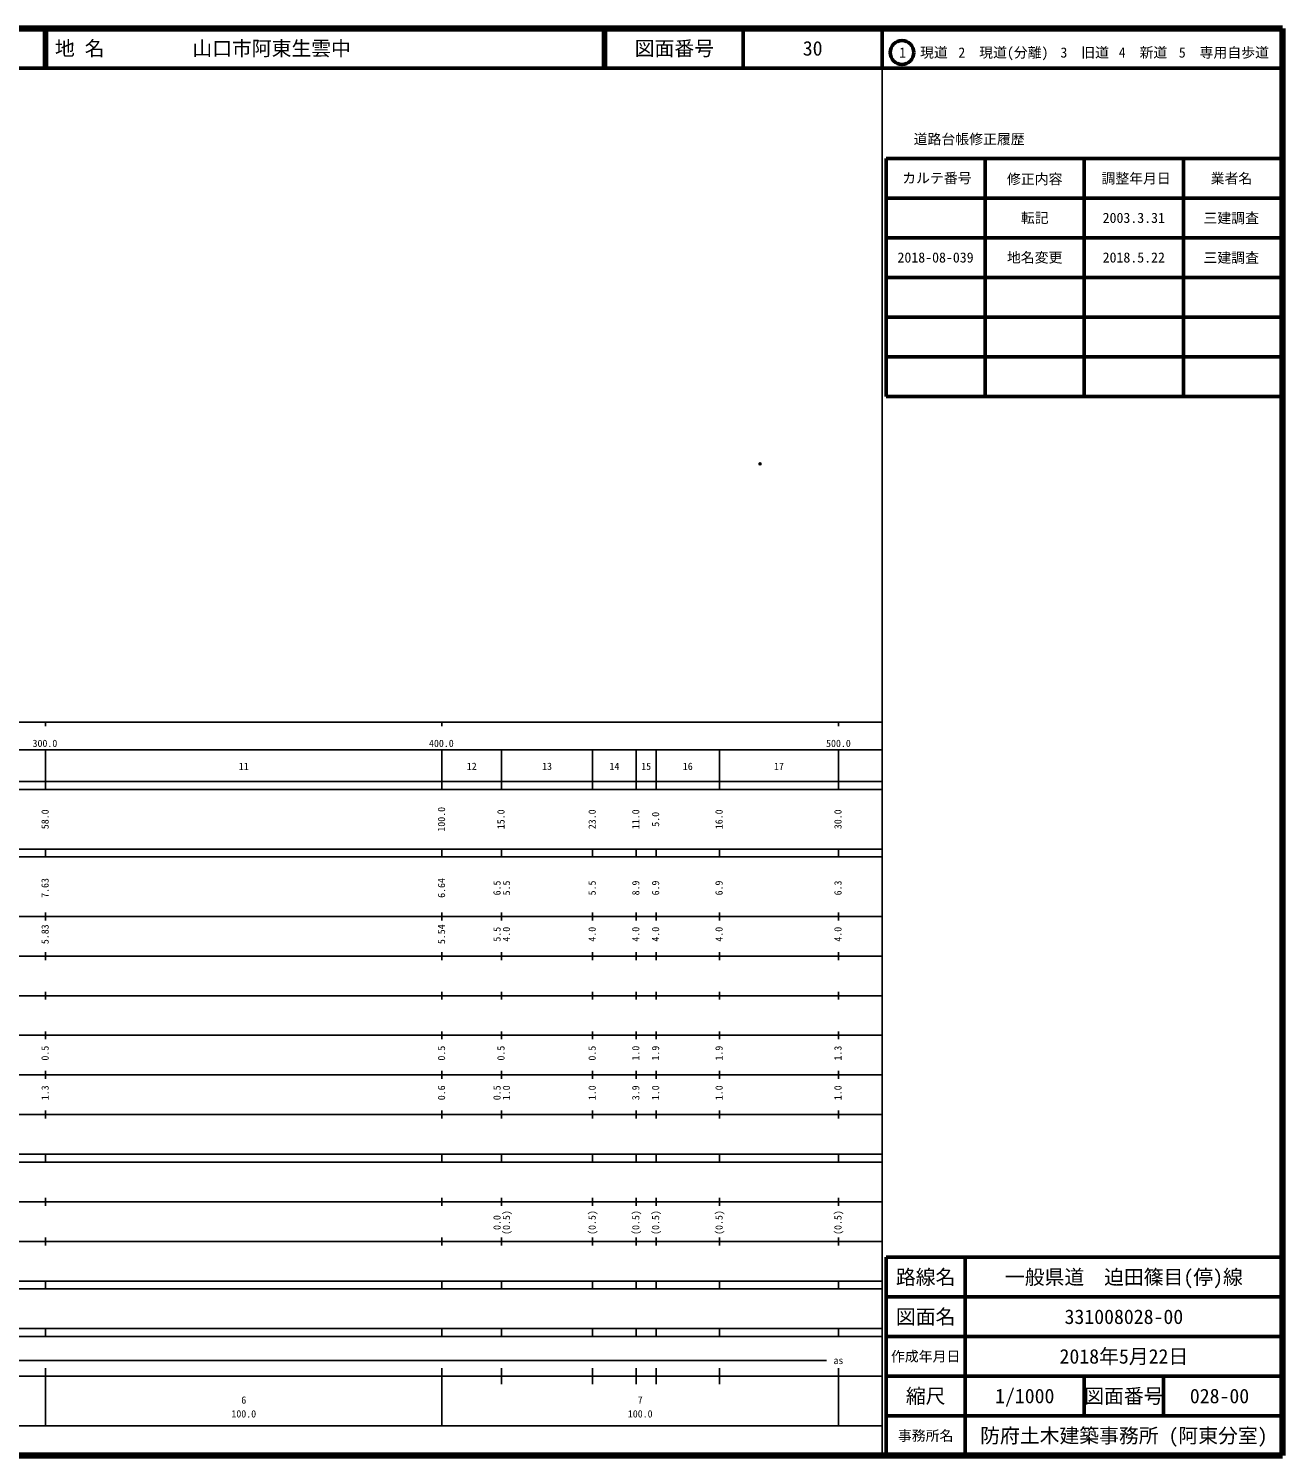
# Model space of a CAD drawing. Units: millimetres on the paper. Extents: x 40 to 680, y 20 to 380.
# Drawn here: x 363.7 to 680, y 20 to 380 of the extents above; entities that cross this region are included whole.
import ezdxf
from ezdxf.enums import TextEntityAlignment as Align

# ---------------------------------------------------------------- set-up
doc = ezdxf.new("R2010")
doc.units = ezdxf.units.MM
doc.header["$PDMODE"] = 32
doc.header["$PDSIZE"] = 0.5
doc.layers.add('M-OTRS', color=6, linetype='Continuous')
doc.layers.add('M-TTL-TXT', color=7, linetype='Continuous')
for name, color, linetype, lineweight in [('M-TTL', 2, 'Continuous', 140), ('M-TTL-BAND', 7, 'Continuous', 25), ('M-TTL-FRAM', 2, 'Continuous', 50), ('M-TTL-LINE', 7, 'Continuous', 50)]:
    doc.layers.add(name, color=color, linetype=linetype, lineweight=lineweight)
doc.styles.add('ＭＳ ゴシック', font='')
doc.styles.get('ＭＳ ゴシック').set_extended_font_data('MS Gothic')

msp = doc.modelspace()

# ---------------------------------------------------------------- linework, layer by layer
at = {"layer": 'M-OTRS'}
msp.add_point((548.22, 270.148), dxfattribs=at)
at = {"layer": 'M-TTL'}
for p, q in [((680, 380), (40, 380)), ((680, 20), (680, 380)), ((40, 20), (680, 20))]:
    msp.add_line(p, q, dxfattribs=at)
at = {"layer": 'M-TTL-BAND'}
for p, q in [((579, 20), (579, 370)), ((40, 205), (579, 205)), ((368, 205), (368, 204)), ((468, 205), (468, 204)), ((568, 205), (568, 204)), ((68, 198), (579, 198)), ((368, 188), (368, 198)), ((468, 188), (468, 198)), ((483, 188), (483, 198)), ((506, 188), (506, 198)), ((517, 188), (517, 198)), ((522, 188), (522, 198)), ((538, 188), (538, 198)), ((568, 188), (568, 198)), ((40, 190), (579, 190)), ((40, 188), (579, 188)), ((40, 173), (579, 173)), ((368, 171), (368, 173)), ((468, 171), (468, 173)), ((483, 171), (483, 173)), ((506, 171), (506, 173)), ((517, 171), (517, 173)), ((522, 171), (522, 173)), ((538, 171), (538, 173)), ((568, 171), (568, 173)), ((40, 171), (579, 171)), ((40, 156), (579, 156)), ((368, 155), (368, 157)), ((468, 155), (468, 157)), ((483, 155), (483, 157)), ((506, 155), (506, 157)), ((517, 155), (517, 157)), ((522, 155), (522, 157)), ((538, 155), (538, 157)), ((568, 155), (568, 157)), ((46, 146), (579, 146)), ((368, 145), (368, 147)), ((468, 145), (468, 147)), ((483, 145), (483, 147)), ((506, 145), (506, 147)), ((517, 145), (517, 147)), ((522, 145), (522, 147)), ((538, 145), (538, 147)), ((568, 145), (568, 147)), ((368, 135), (368, 137)), ((468, 135), (468, 137)), ((483, 135), (483, 137)), ((506, 135), (506, 137)), ((517, 135), (517, 137)), ((522, 135), (522, 137)), ((538, 135), (538, 137)), ((568, 135), (568, 137)), ((52, 136), (579, 136)), ((46, 126), (579, 126)), ((368, 125), (368, 127)), ((468, 125), (468, 127)), ((483, 125), (483, 127)), ((506, 125), (506, 127)), ((517, 125), (517, 127)), ((522, 125), (522, 127)), ((538, 125), (538, 127)), ((568, 125), (568, 127)), ((52, 116), (579, 116)), ((368, 115), (368, 117)), ((468, 115), (468, 117)), ((483, 115), (483, 117)), ((506, 115), (506, 117)), ((517, 115), (517, 117)), ((522, 115), (522, 117)), ((538, 115), (538, 117)), ((568, 115), (568, 117)), ((46, 106), (579, 106)), ((368, 105), (368, 107)), ((468, 105), (468, 107)), ((483, 105), (483, 107)), ((506, 105), (506, 107)), ((517, 105), (517, 107)), ((522, 105), (522, 107)), ((538, 105), (538, 107)), ((568, 105), (568, 107)), ((40, 96), (579, 96)), ((40, 94), (579, 94)), ((368, 94), (368, 96)), ((468, 94), (468, 96)), ((483, 94), (483, 96)), ((506, 94), (506, 96)), ((517, 94), (517, 96)), ((522, 94), (522, 96)), ((538, 94), (538, 96)), ((568, 94), (568, 96)), ((49, 84), (579, 84)), ((368, 83), (368, 85)), ((468, 83), (468, 85)), ((483, 83), (483, 85)), ((506, 83), (506, 85)), ((517, 83), (517, 85)), ((522, 83), (522, 85)), ((538, 83), (538, 85)), ((568, 83), (568, 85)), ((40, 74), (579, 74)), ((368, 73), (368, 75)), ((468, 73), (468, 75)), ((483, 73), (483, 75)), ((506, 73), (506, 75)), ((517, 73), (517, 75)), ((522, 73), (522, 75)), ((538, 73), (538, 75)), ((568, 73), (568, 75)), ((40, 64), (579, 64)), ((40, 62), (579, 62)), ((368, 62), (368, 64)), ((468, 62), (468, 64)), ((483, 62), (483, 64)), ((506, 62), (506, 64)), ((517, 62), (517, 64)), ((522, 62), (522, 64)), ((538, 62), (538, 64)), ((568, 62), (568, 64)), ((40, 52), (579, 52)), ((368, 50), (368, 52)), ((468, 50), (468, 52)), ((483, 50), (483, 52)), ((506, 50), (506, 52)), ((517, 50), (517, 52)), ((522, 50), (522, 52)), ((538, 50), (538, 52)), ((568, 50), (568, 52)), ((40, 50), (579, 50)), ((71, 44), (565, 44)), ((40, 40), (579, 40)), ((368, 27.5), (368, 42)), ((468, 27.5), (468, 42)), ((483, 38), (483, 42)), ((506, 38), (506, 42)), ((517, 38), (517, 42)), ((522, 38), (522, 42)), ((538, 38), (538, 42)), ((568, 27.5), (568, 42)), ((68, 27.5), (579, 27.5))]:
    msp.add_line(p, q, dxfattribs=at)
at = {"layer": 'M-TTL-FRAM'}
for p, q in [((580, 347.197), (580, 287.197)), ((580, 347.197), (680, 347.197)), ((580, 287.197), (680, 287.197)), ((680, 70), (580, 70)), ((580, 70), (580, 20))]:
    msp.add_line(p, q, dxfattribs=at)
at = {"layer": 'M-TTL-LINE'}
for p, q in [((367.75, 380), (367.75, 370)), ((368.25, 380), (368.25, 370)), ((508.747, 380), (508.747, 370)), ((509.247, 380), (509.247, 370)), ((543.997, 380), (543.997, 370)), ((579, 380), (579, 370)), ((40, 370), (680, 370)), ((605, 347.197), (605, 287.197)), ((630, 347.197), (630, 287.197)), ((655, 347.197), (655, 287.197)), ((580, 337.197), (680, 337.197)), ((580, 327.197), (680, 327.197)), ((580, 317.197), (680, 317.197)), ((580, 307.197), (680, 307.197)), ((580, 297.197), (680, 297.197)), ((600, 70), (600, 20)), ((680, 60), (580, 60)), ((680, 50), (580, 50)), ((680, 40), (580, 40)), ((630, 40), (630, 30)), ((650, 40), (650, 30)), ((680, 30), (580, 30))]:
    msp.add_line(p, q, dxfattribs=at)
msp.add_circle((584.031, 373.958), 3, dxfattribs=at)

# ---------------------------------------------------------------- texts
at = {"layer": 'M-TTL-BAND', "style": 'ＭＳ ゴシック'}
for s, p in [('300.0', (367.844, 198.195)), ('400.0', (467.844, 198.195)), ('500.0', (568, 198.195)), ('11', (418, 192.405)), ('12', (475.5, 192.405)), ('13', (494.5, 192.405)), ('14', (511.5, 192.405)), ('15', (519.5, 192.405)), ('16', (530, 192.405)), ('17', (553, 192.405)), ('as', (568, 42.5)), ('6', (418, 32.523)), ('7', (518, 32.523)), ('100.0', (418, 29.033)), ('100.0', (518, 29.033))]:
    msp.add_text(s, height=1.833, dxfattribs=at).set_placement(p, align=Align.BOTTOM_CENTER)
for s, p in [('58.0', (369.33, 180.5)), ('100.0', (469.33, 180.5)), ('15.0', (484.33, 180.5)), ('23.0', (507.33, 180.5)), ('11.0', (518.33, 180.5)), ('5.0', (523.33, 180.5)), ('16.0', (539.33, 180.5)), ('30.0', (569.33, 180.5)), ('7.63', (369.33, 163.174)), ('6.64', (469.33, 163.174)), ('6.5', (483.33, 163.174)), ('5.5', (485.7, 163.174)), ('5.5', (507.33, 163.174)), ('8.9', (518.33, 163.174)), ('6.9', (523.33, 163.174)), ('6.9', (539.33, 163.174)), ('6.3', (569.33, 163.174)), ('5.83', (369.33, 151.5)), ('5.54', (469.33, 151.5)), ('5.5', (483.33, 151.5)), ('4.0', (485.7, 151.5)), ('4.0', (507.33, 151.5)), ('4.0', (518.33, 151.5)), ('4.0', (523.33, 151.5)), ('4.0', (539.33, 151.5)), ('4.0', (569.33, 151.5)), ('0.5', (369.33, 121.5)), ('0.5', (469.33, 121.5)), ('0.5', (484.33, 121.5)), ('0.5', (507.33, 121.5)), ('1.0', (518.33, 121.5)), ('1.9', (523.33, 121.5)), ('1.9', (539.33, 121.5)), ('1.3', (569.33, 121.5)), ('1.3', (369.33, 111.5)), ('0.6', (469.33, 111.5)), ('0.5', (483.33, 111.5)), ('1.0', (485.7, 111.5)), ('1.0', (507.33, 111.5)), ('3.9', (518.33, 111.5)), ('1.0', (523.33, 111.5)), ('1.0', (539.33, 111.5)), ('1.0', (569.33, 111.5)), ('0.0', (483.33, 78.764)), ('(0.5)', (485.7, 78.764)), ('(0.5)', (507.33, 78.764)), ('(0.5)', (518.33, 78.764)), ('(0.5)', (523.33, 78.764)), ('(0.5)', (539.33, 78.764)), ('(0.5)', (569.33, 78.764))]:
    msp.add_text(s, height=1.833, rotation=90, dxfattribs=at).set_placement(p, align=Align.BOTTOM_CENTER)
at = {"layer": 'M-TTL-TXT', "style": 'ＭＳ ゴシック'}
for s, p in [('地 名', (370.38, 375)), ('山口市阿東生雲中', (405.024, 375))]:
    msp.add_text(s, height=3.666, dxfattribs=at).set_placement(p, align=Align.MIDDLE_LEFT)
for s, height, p in [('図面番号', 3.666, (526.622, 375)), ('30', 3.666, (561.497, 375)), ('1\u3000現道', 2.566, (589.448, 373.958)), ('2\u3000現道(分離)', 2.566, (609.619, 373.958)), ('3\u3000旧道', 2.566, (630.121, 373.958)), ('4\u3000新道', 2.566, (644.824, 373.958)), ('5\u3000専用自歩道', 2.566, (665.228, 373.958)), ('道路台帳修正履歴', 2.566, (600.968, 352.113)), ('カルテ番号', 2.566, (592.839, 342.277)), ('修正内容', 2.566, (617.509, 342.023)), ('調整年月日', 2.566, (643.089, 342.197)), ('業者名', 2.566, (667.134, 342.197)), ('転記', 2.566, (617.5, 332.245)), ('2003.3.31', 2.566, (642.5, 332.245)), ('三建調査', 2.566, (667.077, 332.189)), ('2018-08-039', 2.566, (592.5, 322.245)), ('地名変更', 2.566, (617.5, 322.245)), ('2018.5.22', 2.566, (642.5, 322.245)), ('三建調査', 2.566, (667.077, 322.189)), ('路線名', 3.666, (590, 65)), ('路線名', 3.666, (590, 65)), ('一般県道\u3000迫田篠目(停)線', 3.666, (640, 65)), ('図面名', 3.666, (590, 55)), ('図面名', 3.666, (590, 55)), ('331008028-00', 3.666, (640, 55)), ('2018年5月22日', 3.666, (640, 45)), ('作成年月日', 2.566, (590, 45)), ('作成年月日', 2.566, (590, 45)), ('縮尺', 3.666, (590, 35)), ('縮尺', 3.666, (590, 35)), ('1/1000', 3.666, (615, 35)), ('図面番号', 3.666, (640, 35)), ('図面番号', 3.666, (640, 35)), ('028-00', 3.666, (664.125, 35)), ('事務所名', 2.566, (590, 25)), ('事務所名', 2.566, (590, 25)), ('防府土木建築事務所 (阿東分室)', 3.666, (640, 25))]:
    msp.add_text(s, height=height, dxfattribs=at).set_placement(p, align=Align.MIDDLE_CENTER)

doc.saveas('drawing.dxf')
